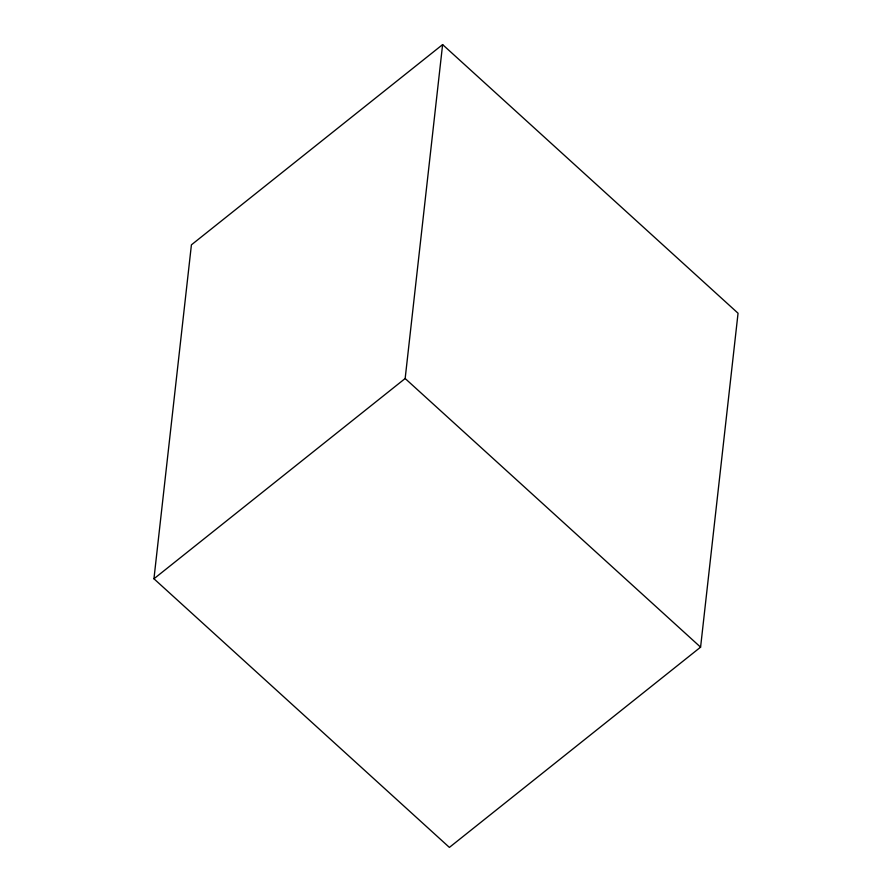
<?xml version="1.0" encoding="UTF-8"?>
<svg xmlns="http://www.w3.org/2000/svg" width="892" height="892" viewBox="0 0 892 892"><rect width="100%" height="100%" fill="white"/><g stroke="black" fill="none" stroke-linecap="round" stroke-linejoin="round"><path stroke-width="1.34" d="M153.948 578.774L191.412 244.843L442.61 44.6L738.052 313.226L700.588 647.157L449.39 847.4L153.948 578.774L405.158 378.52L442.61 44.6M405.158 378.52L700.588 647.157"/></g></svg>
